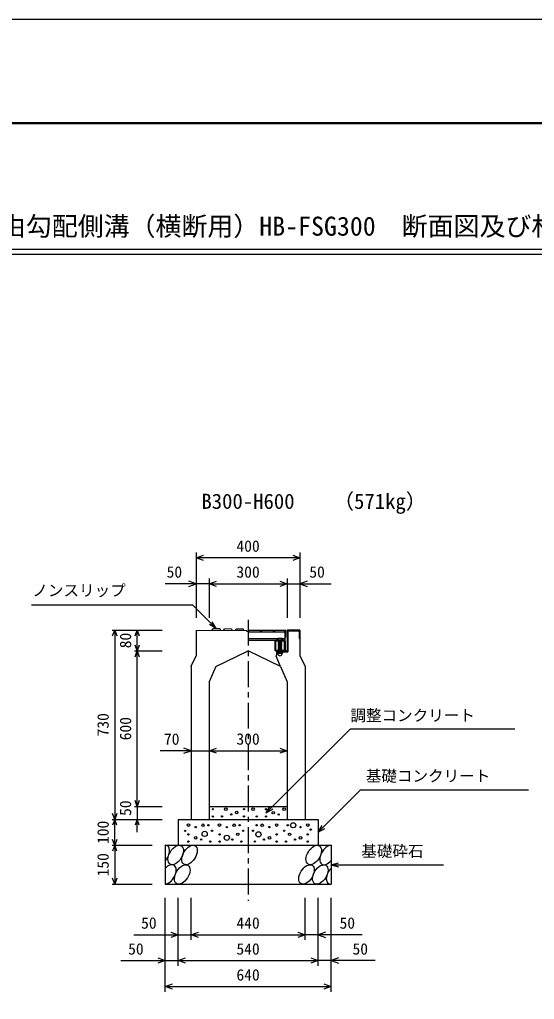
# Model space of a CAD drawing. Units: millimetres, scale not verified. Extents: x -16800 to 16800, y -5940 to 5940.
# Drawn here: x 7701 to 9685, y 2160 to 5940 of the extents above; entities that cross this region are included whole.
import ezdxf
from ezdxf.enums import TextEntityAlignment as Align

# ---------------------------------------------------------------- set-up
doc = ezdxf.new("R2010")
doc.units = ezdxf.units.MM
doc.header["$LTSCALE"] = 20
doc.linetypes.add('CHAIN1', pattern=[8, 5, -1, 1, -1])
doc.linetypes.add('DOTTED', pattern=[1.75, 0.25, -1.5])
for name, color, linetype, lineweight in [('0-0_DIM', 7, 'Continuous', 25), ('0-1_Defpoints', 5, 'Continuous', 25), ('0-2_HATCH', 6, 'Continuous', 25), ('0-5_OUTLINE', 3, 'Continuous', 25), ('0-6_TXT', 7, 'Continuous', 25), ('0-7_WAKU', 3, 'Continuous', 25), ('0-A__0-5_D-BMK', 6, 'Continuous', 25)]:
    doc.layers.add(name, color=color, linetype=linetype, lineweight=lineweight)
doc.styles.add('ＭＳ ゴシック', font='')
doc.styles.get('ＭＳ ゴシック').set_extended_font_data('MS Gothic')

msp = doc.modelspace()

# ---------------------------------------------------------------- linework, layer by layer
at = {"layer": '0-0_DIM'}
for p, q in [((8381.78, 3883.73), (8381.78, 3631.98)), ((8781.78, 3863.73), (8381.78, 3863.73)), ((8781.78, 3883.73), (8781.78, 3631.98)), ((8431.78, 3783.73), (8431.78, 3631.98)), ((8731.78, 3783.73), (8731.78, 3631.98)), ((8381.78, 3763.73), (8262.12, 3763.73)), ((8431.78, 3763.73), (8381.78, 3763.73)), ((8431.78, 3763.73), (8731.78, 3763.73)), ((8731.78, 3763.73), (8781.78, 3763.73)), ((8781.78, 3763.73), (8901.45, 3763.73)), ((7746.21, 3682.47), (8367.11, 3682.47)), ((8458.83, 3590.75), (8367.11, 3682.47)), ((8458.83, 3590.75), (8432.85, 3605.75)), ((8458.83, 3590.75), (8443.83, 3616.73)), ((8057.58, 3584.52), (8250.91, 3584.52)), ((8067.58, 3584.52), (8067.58, 2854.52)), ((8154.25, 3504.52), (8154.25, 3584.52)), ((8144.25, 3504.52), (8250.91, 3504.52)), ((8154.25, 2904.52), (8154.25, 3504.52)), ((8361.78, 3119.52), (8243.45, 3119.52)), ((8361.78, 3119.52), (8431.78, 3119.52)), ((8431.78, 3119.52), (8731.78, 3119.52)), ((9015.44, 2968.17), (8851.78, 2804.52)), ((9015.44, 2968.17), (9662.31, 2968.17)), ((8144.25, 2904.52), (8250.91, 2904.52)), ((8154.25, 2904.52), (8154.25, 2854.52)), ((8651.78, 2879.52), (8666.78, 2905.5)), ((8651.78, 2879.52), (8677.76, 2894.52)), ((8057.58, 2854.52), (8250.91, 2854.52)), ((8067.58, 2754.52), (8067.58, 2854.52)), ((8154.25, 2804.52), (8154.25, 2854.52)), ((8851.78, 2804.52), (8866.78, 2830.5)), ((8851.78, 2804.52), (8877.76, 2819.52)), ((8057.58, 2754.52), (8211.78, 2754.52)), ((8067.58, 2754.52), (8067.58, 2604.52)), ((8901.78, 2679.52), (8930.76, 2687.28)), ((8901.78, 2679.52), (9335.1, 2679.52)), ((8901.78, 2679.52), (8930.76, 2671.75)), ((8057.58, 2604.52), (8211.78, 2604.52)), ((8261.78, 2189.5), (8261.78, 2551.85)), ((8311.78, 2289.5), (8311.78, 2551.85)), ((8361.78, 2389.5), (8361.78, 2551.85)), ((8801.78, 2389.5), (8801.78, 2551.85)), ((8851.78, 2289.5), (8851.78, 2551.85)), ((8901.78, 2189.5), (8901.78, 2551.85)), ((8141.78, 2409.5), (8361.78, 2409.5)), ((8361.78, 2409.5), (8801.78, 2409.5)), ((9021.78, 2409.5), (8801.78, 2409.5)), ((8091.78, 2309.5), (8311.78, 2309.5)), ((8311.78, 2309.5), (8851.78, 2309.5)), ((9071.78, 2309.5), (8851.78, 2309.5)), ((8261.78, 2209.5), (8901.78, 2209.5))]:
    msp.add_line(p, q, dxfattribs=at)
at = {"layer": '0-0_DIM', "linetype": 'CHAIN1'}
msp.add_line((8581.78, 3624.66), (8581.78, 2539.66), dxfattribs=at)
at = {"layer": '0-0_DIM'}
for points in [[(8410.01, 3853.47), (8381.82, 3863.73), (8410.01, 3873.99)], [(8753.63, 3873.99), (8781.82, 3863.73), (8753.63, 3853.47)], [(8353.59, 3753.47), (8381.78, 3763.73), (8353.59, 3773.99)], [(8459.97, 3753.47), (8431.78, 3763.73), (8459.97, 3773.99)], [(8703.67, 3773.99), (8731.86, 3763.73), (8703.67, 3753.47)], [(8809.9, 3773.99), (8781.71, 3763.73), (8809.9, 3753.47)], [(8059.37, 3561.97), (8067.58, 3584.52), (8075.79, 3561.97)], [(8146.04, 3561.97), (8154.25, 3584.52), (8162.46, 3561.97)], [(8162.46, 3527.07), (8154.25, 3504.52), (8146.04, 3527.07)], [(8146.04, 3481.97), (8154.25, 3504.52), (8162.46, 3481.97)], [(8651.78, 2879.52), (8976.25, 3203.98), (9610.6, 3203.98)], [(8333.59, 3109.26), (8361.78, 3119.52), (8333.59, 3129.78)], [(8459.97, 3109.26), (8431.78, 3119.52), (8459.97, 3129.78)], [(8703.59, 3129.78), (8731.78, 3119.52), (8703.59, 3109.26)], [(8162.46, 2927.07), (8154.25, 2904.52), (8146.04, 2927.07)], [(8075.79, 2877.07), (8067.58, 2854.52), (8059.37, 2877.07)], [(8075.79, 2831.97), (8067.58, 2854.52), (8059.37, 2831.97)], [(8162.46, 2831.97), (8154.25, 2854.52), (8146.04, 2831.97)], [(8075.79, 2777.07), (8067.58, 2754.52), (8059.37, 2777.07)], [(8075.79, 2731.97), (8067.58, 2754.52), (8059.37, 2731.97)], [(8075.79, 2627.07), (8067.58, 2604.52), (8059.37, 2627.07)], [(8283.59, 2419.76), (8311.78, 2409.5), (8283.59, 2399.24)], [(8389.97, 2399.24), (8361.78, 2409.5), (8389.97, 2419.76)], [(8773.59, 2419.76), (8801.78, 2409.5), (8773.59, 2399.24)], [(8879.97, 2419.76), (8851.78, 2409.5), (8879.97, 2399.24)], [(8233.59, 2319.76), (8261.78, 2309.5), (8233.59, 2299.24)], [(8339.97, 2299.24), (8311.78, 2309.5), (8339.97, 2319.76)], [(8823.59, 2319.76), (8851.78, 2309.5), (8823.59, 2299.24)], [(8929.97, 2319.76), (8901.78, 2309.5), (8929.97, 2299.24)], [(8289.97, 2199.24), (8261.78, 2209.5), (8289.97, 2219.76)], [(8873.59, 2219.76), (8901.78, 2209.5), (8873.59, 2199.24)]]:
    msp.add_lwpolyline(points, dxfattribs=at)
at = {"layer": '0-1_Defpoints'}
msp.add_lwpolyline([(0, -5940), (16800, -5940), (16800, 5940), (0, 5940)], close=True, dxfattribs=at)
at = {"layer": '0-2_HATCH'}
for p, q in [((8731.78, 3584.52), (8731.78, 3504.52)), ((8734.98, 3581.35), (8774.74, 3581.75)), ((8734.98, 3581.35), (8734.98, 3501.32)), ((8778.58, 3577.95), (8778.58, 3551.98)), ((8778.58, 3551.98), (8781.78, 3552.02)), ((8692.78, 3504.52), (8689.78, 3484.52)), ((8706.58, 3444.52), (8689.78, 3484.52)), ((8692.78, 3504.52), (8731.78, 3504.52)), ((8692.78, 3504.52), (8692.78, 3501.32)), ((8692.78, 3501.32), (8734.98, 3501.32))]:
    msp.add_line(p, q, dxfattribs=at)
for points in [[(8443.78, 3584.4), (8445.33, 3590.88), (8472.33, 3590.61), (8473.78, 3584.1)], [(8488.78, 3583.95), (8490.33, 3590.43), (8517.33, 3590.16), (8518.78, 3583.65)], [(8533.78, 3583.5), (8535.33, 3589.98), (8562.33, 3589.71), (8563.78, 3583.2)]]:
    msp.add_lwpolyline(points, dxfattribs=at)
for centre, radius in [((8445.75, 2893.83), 2.5), ((8495.66, 2893.83), 5), ((8516.69, 2873.69), 2.5), ((8537.71, 2880.7), 5), ((8565.75, 2893.83), 2.5), ((8600.92, 2893.55), 5), ((8650.82, 2893.55), 2.5), ((8678.86, 2880.41), 5), ((8699.89, 2873.41), 2.5), ((8720.92, 2893.55), 5), ((8351.75, 2832.57), 5), ((8407.82, 2831.7), 5), ((8445.75, 2865.82), 2.5), ((8471.75, 2832.57), 5), ((8481.64, 2865.82), 2.5), ((8527.82, 2831.7), 5), ((8565.75, 2865.82), 2.5), ((8614.94, 2865.53), 2.5), ((8635.74, 2831.7), 5), ((8650.82, 2865.53), 2.5), ((8691.82, 2832.57), 5), ((8755.74, 2831.7), 10), ((8811.82, 2832.57), 5), ((8339.33, 2809.78), 2.5), ((8351.75, 2796.68), 2.5), ((8379.79, 2824.69), 2.5), ((8414.36, 2798.68), 10), ((8428.86, 2831.7), 2.5), ((8442.87, 2810.68), 2.5), ((8471.75, 2796.68), 2.5), ((8499.79, 2824.69), 2.5), ((8541.84, 2796.68), 5), ((8548.86, 2831.7), 2.5), ((8562.87, 2810.68), 2.5), ((8600.69, 2810.68), 2.5), ((8621.72, 2796.68), 10), ((8614.71, 2831.7), 2.5), ((8663.78, 2824.69), 2.5), ((8691.82, 2796.68), 2.5), ((8720.69, 2810.68), 2.5), ((8734.71, 2831.7), 2.5), ((8741.72, 2796.68), 5), ((8783.78, 2824.69), 2.5), ((8811.82, 2796.68), 2.5), ((8823.16, 2815), 2.5), ((8351.75, 2768.66), 2.5), ((8379.79, 2783.55), 5), ((8400.82, 2776.54), 2.5), ((8435.86, 2768.66), 2.5), ((8471.75, 2768.66), 2.5), ((8499.79, 2783.55), 10), ((8520.82, 2776.54), 2.5), ((8555.86, 2768.66), 2.5), ((8607.7, 2768.66), 2.5), ((8642.75, 2776.54), 2.5), ((8663.78, 2783.55), 5), ((8691.82, 2768.66), 2.5), ((8727.7, 2768.66), 2.5), ((8762.75, 2776.54), 2.5), ((8783.78, 2783.55), 5), ((8811.82, 2768.66), 2.5)]:
    msp.add_circle(centre, radius, dxfattribs=at)
msp.add_arc((8774.78, 3577.95), 3.8, 0, 90.57294, dxfattribs=at)
for centre, start_param, end_param in [((8249.42, 2717), 4.385593, 6.6745444), ((8887.92, 2717), 0.3357715, 4.4411806), ((8274.74, 2642.01), 3.5111464, 7.548991), ((8913.24, 2642.01), 1.2110787, 3.5658734)]:
    msp.add_ellipse(centre, major_axis=(21.81, 35.31), ratio=0.5792, start_param=start_param, end_param=end_param, dxfattribs=at)
for centre in [(8302.63, 2717), (8355.84, 2717), (8834.72, 2717), (8327.95, 2642.01), (8806.83, 2642.01), (8860.04, 2642.01)]:
    msp.add_ellipse(centre, major_axis=(21.81, 35.31), ratio=0.5792, dxfattribs=at)
at = {"layer": '0-5_OUTLINE'}
for p, q in [((8381.78, 3585.02), (8575.78, 3583.08)), ((8381.78, 3585.02), (8381.78, 3485.02)), ((8577.28, 3579.82), (8575.78, 3583.08)), ((8581.78, 3579.82), (8577.28, 3579.82)), ((8781.78, 3585.02), (8731.78, 3584.52)), ((8781.78, 3585.02), (8781.78, 3485.02)), ((8361.78, 3445.02), (8381.78, 3485.02)), ((8456.98, 3444.52), (8581.78, 3504.52)), ((8706.58, 3444.52), (8581.78, 3504.52)), ((8781.78, 3485.02), (8801.78, 3445.02)), ((8361.78, 3445.02), (8361.78, 2854.52)), ((8456.98, 3444.52), (8431.78, 3384.52)), ((8706.58, 3444.52), (8731.78, 3384.52)), ((8801.78, 3445.02), (8801.78, 2854.52)), ((8431.78, 3384.52), (8431.78, 2854.52)), ((8731.78, 3384.52), (8731.78, 2854.52)), ((8431.78, 2904.52), (8731.78, 2904.52)), ((8311.78, 2854.52), (8851.78, 2854.52)), ((8311.78, 2854.52), (8311.78, 2754.52)), ((8361.78, 2854.52), (8431.78, 2854.52)), ((8731.78, 2854.52), (8801.78, 2854.52)), ((8851.78, 2854.52), (8851.78, 2754.52)), ((8261.78, 2754.52), (8261.78, 2604.52)), ((8261.78, 2754.52), (8901.78, 2754.52)), ((8901.78, 2754.52), (8901.78, 2604.52)), ((8261.78, 2604.52), (8901.78, 2604.52))]:
    msp.add_line(p, q, dxfattribs=at)
at = {"layer": '0-6_TXT'}
for p, q in [((6294.97, 5054.39), (10505.03, 5054.39)), ((6294.97, 5035.19), (10505.03, 5035.19))]:
    msp.add_line(p, q, dxfattribs=at)
at = {"layer": '0-7_WAKU', "lineweight": 50}
msp.add_lwpolyline([(400, -5540), (16400, -5540), (16400, 5540), (400, 5540)], close=True, dxfattribs=at)
at = {"layer": '0-A__0-5_D-BMK'}
for p, q in [((8723.28, 3582.52), (8581.77, 3582.52)), ((8723.28, 3576.52), (8581.77, 3576.52)), ((8727.78, 3557.52), (8723.28, 3557.52)), ((8727.78, 3557.52), (8727.78, 3582.52)), ((8694.28, 3550.52), (8581.77, 3550.52)), ((8723.28, 3544.52), (8581.77, 3544.52)), ((8684.78, 3541.52), (8684.78, 3507.52)), ((8721.78, 3544.52), (8687.78, 3544.52)), ((8696.28, 3552.02), (8694.28, 3550.52)), ((8694.28, 3544.52), (8694.28, 3550.52)), ((8715.28, 3544.52), (8694.28, 3544.52)), ((8694.61, 3550.79), (8696.28, 3552.02)), ((8713.28, 3552.02), (8696.28, 3552.02)), ((8698.28, 3544.52), (8711.28, 3544.52)), ((8711.28, 3542.52), (8698.28, 3541.52)), ((8698.28, 3541.52), (8699.28, 3542.52)), ((8699.28, 3540.52), (8698.28, 3541.52)), ((8698.28, 3539.52), (8699.28, 3540.52)), ((8711.28, 3540.52), (8698.28, 3539.52)), ((8699.28, 3538.52), (8698.28, 3539.52)), ((8698.28, 3537.52), (8699.28, 3538.52)), ((8711.28, 3538.52), (8698.28, 3537.52)), ((8699.28, 3536.52), (8698.28, 3537.52)), ((8698.28, 3535.52), (8699.28, 3536.52)), ((8711.28, 3536.52), (8698.28, 3535.52)), ((8699.28, 3534.52), (8698.28, 3535.52)), ((8698.28, 3533.52), (8699.28, 3534.52)), ((8711.28, 3534.52), (8698.28, 3533.52)), ((8699.28, 3532.52), (8698.28, 3533.52)), ((8711.28, 3532.52), (8698.28, 3531.52)), ((8698.28, 3531.52), (8699.28, 3532.52)), ((8711.28, 3530.52), (8698.28, 3529.52)), ((8699.28, 3528.52), (8698.28, 3529.52)), ((8711.28, 3528.52), (8698.28, 3527.52)), ((8698.28, 3527.52), (8699.28, 3528.52)), ((8699.28, 3526.52), (8698.28, 3527.52)), ((8711.28, 3526.52), (8698.28, 3525.52)), ((8698.28, 3525.52), (8699.28, 3526.52)), ((8699.28, 3524.52), (8698.28, 3525.52)), ((8711.28, 3524.52), (8698.28, 3523.52)), ((8698.28, 3523.52), (8699.28, 3524.52)), ((8699.28, 3522.52), (8698.28, 3523.52)), ((8711.28, 3522.52), (8698.28, 3521.52)), ((8698.28, 3521.52), (8699.28, 3522.52)), ((8699.28, 3520.52), (8698.28, 3521.52)), ((8711.28, 3520.52), (8698.28, 3519.52)), ((8698.28, 3519.52), (8699.28, 3520.52)), ((8699.28, 3518.52), (8698.28, 3519.52)), ((8711.28, 3518.52), (8698.28, 3517.52)), ((8698.28, 3517.52), (8699.28, 3518.52)), ((8699.28, 3516.52), (8698.28, 3517.52)), ((8711.28, 3516.52), (8698.28, 3515.52)), ((8698.28, 3515.52), (8699.28, 3516.52)), ((8699.28, 3514.52), (8698.28, 3515.52)), ((8699.28, 3544.52), (8699.28, 3550.52)), ((8710.28, 3544.52), (8710.28, 3550.52)), ((8710.28, 3539.52), (8711.28, 3540.52)), ((8711.28, 3538.52), (8710.28, 3539.52)), ((8710.28, 3537.52), (8711.28, 3538.52)), ((8711.28, 3536.52), (8710.28, 3537.52)), ((8710.28, 3535.52), (8711.28, 3536.52)), ((8711.28, 3534.52), (8710.28, 3535.52)), ((8710.28, 3531.52), (8711.28, 3532.52)), ((8711.28, 3530.52), (8710.28, 3531.52)), ((8710.28, 3529.52), (8711.28, 3530.52)), ((8711.28, 3528.52), (8710.28, 3529.52)), ((8710.28, 3527.52), (8711.28, 3528.52)), ((8710.28, 3527.52), (8711.28, 3526.52)), ((8710.28, 3525.52), (8711.28, 3526.52)), ((8710.28, 3525.52), (8711.28, 3524.52)), ((8710.28, 3523.52), (8711.28, 3524.52)), ((8710.28, 3523.52), (8711.28, 3522.52)), ((8710.28, 3521.52), (8711.28, 3522.52)), ((8710.28, 3521.52), (8711.28, 3520.52)), ((8710.28, 3519.52), (8711.28, 3520.52)), ((8710.28, 3519.52), (8711.28, 3518.52)), ((8710.28, 3517.52), (8711.28, 3518.52)), ((8710.28, 3517.52), (8711.28, 3516.52)), ((8710.28, 3515.52), (8711.28, 3516.52)), ((8710.28, 3515.52), (8711.28, 3514.52)), ((8714.96, 3550.79), (8713.28, 3552.02)), ((8723.28, 3550.52), (8715.28, 3550.52)), ((8715.28, 3544.52), (8715.28, 3550.52)), ((8724.78, 3541.52), (8724.78, 3507.52)), ((8687.78, 3504.52), (8721.78, 3504.52)), ((8695.14, 3501.32), (8694.28, 3500.67)), ((8694.28, 3500.67), (8694.28, 3495.49)), ((8695.97, 3494.51), (8694.28, 3495.49)), ((8713.83, 3501.32), (8695.14, 3501.32)), ((8695.97, 3494.19), (8695.97, 3494.51)), ((8713, 3494.51), (8695.97, 3494.51)), ((8713, 3494.19), (8695.97, 3494.19)), ((8711.28, 3514.52), (8698.28, 3513.52)), ((8698.28, 3513.52), (8699.28, 3514.52)), ((8699.28, 3512.52), (8698.28, 3513.52)), ((8711.28, 3512.52), (8698.28, 3511.52)), ((8698.28, 3511.52), (8699.28, 3512.52)), ((8699.28, 3510.52), (8698.28, 3511.52)), ((8711.28, 3510.52), (8698.28, 3509.52)), ((8698.28, 3509.52), (8699.28, 3510.52)), ((8699.28, 3508.52), (8698.28, 3509.52)), ((8711.28, 3508.52), (8698.28, 3507.52)), ((8698.28, 3507.52), (8699.28, 3508.52)), ((8699.28, 3506.52), (8698.28, 3507.52)), ((8699.38, 3500.67), (8699.38, 3495.49)), ((8709.59, 3500.67), (8709.59, 3495.49)), ((8710.28, 3513.52), (8711.28, 3514.52)), ((8710.28, 3513.52), (8711.28, 3512.52)), ((8710.28, 3511.52), (8711.28, 3512.52)), ((8710.28, 3511.52), (8711.28, 3510.52)), ((8710.28, 3509.52), (8711.28, 3510.52)), ((8710.28, 3509.52), (8711.28, 3508.52)), ((8710.28, 3507.52), (8711.28, 3508.52)), ((8710.28, 3507.52), (8711.28, 3506.52)), ((8713, 3494.51), (8714.69, 3495.49)), ((8713, 3494.19), (8713, 3494.51)), ((8713.83, 3501.32), (8714.69, 3500.67)), ((8714.69, 3500.67), (8714.69, 3495.49))]:
    msp.add_line(p, q, dxfattribs=at)
at = {"layer": '0-A__0-5_D-BMK', "linetype": 'DOTTED'}
for p, q in [((8698.28, 3543.52), (8699.28, 3544.52)), ((8711.28, 3544.52), (8698.28, 3543.52)), ((8699.28, 3542.52), (8698.28, 3543.52)), ((8710.28, 3543.52), (8711.28, 3544.52)), ((8711.28, 3542.52), (8710.28, 3543.52)), ((8711.28, 3506.52), (8698.28, 3505.52)), ((8698.28, 3505.52), (8699.28, 3506.52)), ((8699.28, 3504.52), (8698.28, 3505.52)), ((8711.28, 3504.52), (8698.28, 3503.52)), ((8698.28, 3503.52), (8699.28, 3504.52)), ((8699.28, 3502.52), (8698.28, 3503.52)), ((8711.29, 3502.52), (8698.29, 3501.52)), ((8698.29, 3501.52), (8699.29, 3502.52)), ((8698.49, 3501.32), (8698.29, 3501.52)), ((8698.49, 3501.32), (8710.49, 3501.32)), ((8710.28, 3505.52), (8711.28, 3506.52)), ((8710.28, 3505.52), (8711.29, 3504.52)), ((8710.28, 3503.52), (8711.28, 3504.52)), ((8710.28, 3503.52), (8711.29, 3502.52)), ((8710.29, 3501.52), (8711.29, 3502.52)), ((8710.29, 3501.52), (8710.49, 3501.32))]:
    msp.add_line(p, q, dxfattribs=at)
at = {"layer": '0-A__0-5_D-BMK'}
for points in [[(8727.78, 3582.52), (8723.28, 3582.52), (8723.28, 3544.52)], [(8698.28, 3529.52), (8699.28, 3530.52), (8698.28, 3531.52)], [(8711.28, 3540.52), (8710.28, 3541.52), (8711.28, 3542.52)], [(8711.28, 3532.52), (8710.28, 3533.52), (8711.28, 3534.52)]]:
    msp.add_lwpolyline(points, dxfattribs=at)
msp.add_lwpolyline([(8687.08, 3542.22), (8687.08, 3506.82), (8722.48, 3506.82), (8722.48, 3542.22)], close=True, dxfattribs=at)
for centre in [(8631.78, 3579.52), (8681.78, 3579.52)]:
    msp.add_circle(centre, 3, dxfattribs=at)
for centre, radius, start, end in [((8581.78, 3579.52), 3, 269.83794, 90.16206), ((8687.78, 3541.52), 3, 90, 180), ((8696.78, 3547.89), 3.62, 46.39563, 133.60437), ((8704.78, 3535.89), 15.62, 69.39075, 110.60925), ((8712.78, 3547.89), 3.62, 46.39563, 133.60437), ((8721.78, 3541.52), 3, 0, 90), ((8687.78, 3507.52), 3, 180, 270), ((8696.83, 3495.97), 5.35, 61.49832, 118.50684), ((8696.83, 3500.18), 5.35, 241.49843, 298.50089), ((8704.49, 3494.19), 8.19, 180, 359.99995), ((8704.49, 3480.9), 20.42, 75.52621, 104.47362), ((8704.49, 3515.25), 20.42, 255.52638, 284.47374), ((8712.14, 3495.97), 5.35, 61.49231, 118.50169), ((8712.14, 3500.18), 5.35, 241.49989, 298.5), ((8721.78, 3507.52), 3, 270, 0)]:
    msp.add_arc(centre, radius, start, end, dxfattribs=at)

# ---------------------------------------------------------------- texts
at = {"layer": '0-0_DIM', "style": 'ＭＳ ゴシック'}
for s, p in [('400', (8536.78, 3873.73)), ('50', (8267.6, 3773.73)), ('300', (8536.78, 3773.73)), ('50', (8817.7, 3773.73)), ('ノンスリップ', (7750.05, 3702.65)), ('調整コンクリート', (8976.25, 3220.41)), ('70', (8257.41, 3129.21)), ('300', (8536.78, 3129.52)), ('基礎コンクリート', (9035.44, 2986.91)), ('基礎砕石', (9018.1, 2696.69)), ('50', (8169.34, 2419.5)), ('440', (8536.78, 2419.5)), ('50', (8934.22, 2419.5)), ('50', (8119.34, 2319.5)), ('540', (8536.78, 2319.5)), ('50', (8984.22, 2319.5)), ('640', (8536.78, 2219.5))]:
    msp.add_text(s, height=43.99, dxfattribs=at).set_placement(p, align=Align.BOTTOM_LEFT)
for s, p in [('80', (8144.25, 3514.52)), ('730', (8057.58, 3174.52)), ('600', (8144.25, 3159.52)), ('50', (8144.25, 2867.84)), ('100', (8057.58, 2759.52)), ('150', (8057.58, 2634.52))]:
    msp.add_text(s, height=43.99, rotation=90, dxfattribs=at).set_placement(p, align=Align.BOTTOM_LEFT)
at = {"layer": '0-6_TXT', "style": 'ＭＳ ゴシック'}
for s, height, p in [('ハイブリッド型自由勾配側溝（横断用）HB-FSG300\u3000断面図及び材料表', 73.31, (6825, 5084.39)), ('（571kg）', 58.65, (8910.15, 4034.66)), ('B300-H600', 58.65, (8401.78, 4034.66))]:
    msp.add_text(s, height=height, dxfattribs=at).set_placement(p, align=Align.BOTTOM_LEFT)

doc.saveas('drawing.dxf')
